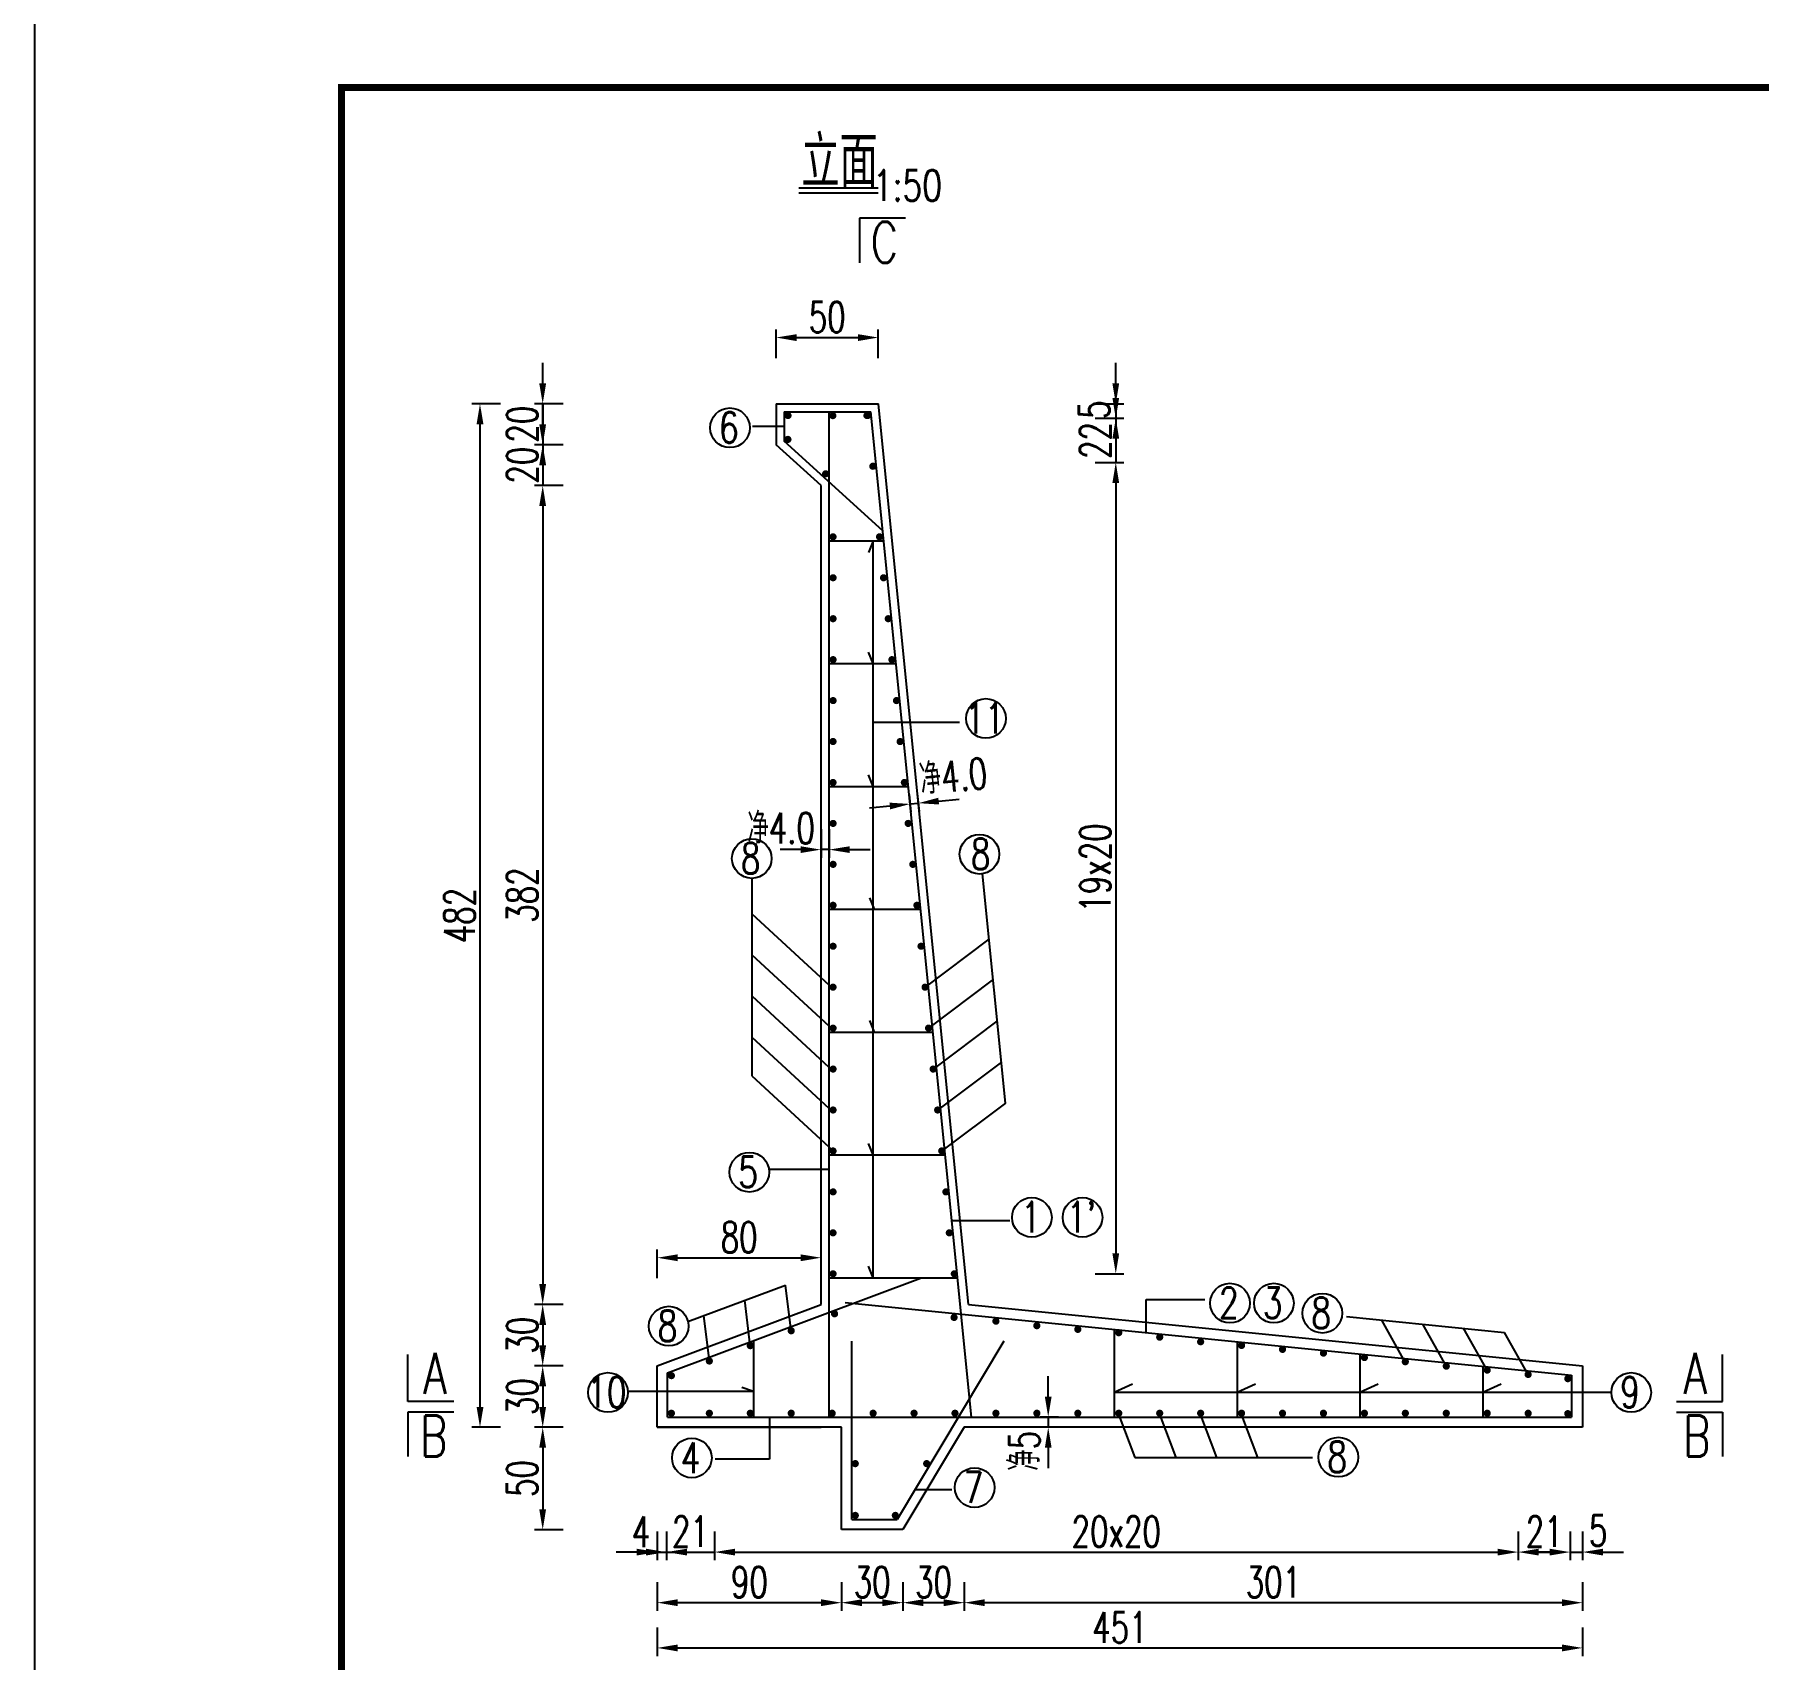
# Model space of a CAD drawing. Header units: millimetres. Extents: x -475 to 1205, y -1212 to 867.
# Drawn here: x -475.2 to -306.7, y -1078.7 to -919.9 of the extents above; entities that cross this region are included whole.
import ezdxf
from ezdxf.enums import TextEntityAlignment as Align

# ---------------------------------------------------------------- set-up
doc = ezdxf.new("R2010")
doc.units = ezdxf.units.MM
doc.header["$LTSCALE"] = 0.25
doc.header["$PDMODE"] = 32
doc.header["$PDSIZE"] = 0.5
for name, color, linetype in [('图框', 7, 'Continuous'), ('文字', 7, 'Continuous'), ('标注', 4, 'Continuous'), ('钢筋', 6, 'Continuous')]:
    doc.layers.add(name, color=color, linetype=linetype)
doc.styles.get("Standard").update_dxf_attribs({"font": 'simplex1.shx', "width": 0.7, "bigfont": 'hztxt.shx'})
doc.styles.add('XGhz', font='simplex1.shx', dxfattribs={"width": 0.8, "bigfont": 'hztxt.shx'})
doc.styles.add('数字', font='simplex1.shx', dxfattribs={"width": 0.8, "bigfont": 'hztxt.shx'})
doc.dimstyles.new('STANDARD-50', dxfattribs={"dimscale": 0, "dimtxt": 3, "dimasz": 2, "dimexe": 0.8, "dimexo": 1, "dimgap": 0.5, "dimtad": 1, "dimdec": 0, "dimlfac": 5, "dimzin": 9, "dimdsep": 46, "dimtxsty": 'Standard', "dimcen": 0.5, "dimclrd": 256, "dimclre": 256, "dimclrt": 7, "dimadec": 0, "dimazin": 2, "dimtfac": 1, "dimtdec": 0, "dimtix": 1, "dimtmove": 2, "dimatfit": 3, "dimfxl": 0, "dimtolj": 1, "dimtzin": 0, "dimlwd": -1, "dimlwe": -1, "dimarcsym": 0})

# ---------------------------------------------------------------- blocks, each defined once
blk = doc.blocks.new('*D618')
at = {"layer": 'Defpoints', "color": 0}
for p in [(-398.32, -1039.42), (-398.32, -1043.99), (-414.32, -1046.1)]:
    blk.add_point(p, dxfattribs=at)
at = {"layer": '标注'}
for p, q in [((-414.32, -1041.42), (-414.32, -1038.62)), ((-398.32, -1041.42), (-398.32, -1038.62)), ((-412.32, -1039.42), (-400.32, -1039.42))]:
    blk.add_line(p, q, dxfattribs=at)
for points in [[(-412.32, -1039.09), (-412.32, -1039.76), (-414.32, -1039.42)], [(-400.32, -1039.09), (-400.32, -1039.76), (-398.32, -1039.42)]]:
    blk.add_solid(points, dxfattribs=at)
at = {"layer": '标注', "color": 7, "insert": (-406.32, -1037.42), "char_height": 3, "attachment_point": 5}
blk.add_mtext('\\A1;80', dxfattribs=at)
blk = doc.blocks.new('*D619')
at = {"layer": 'Defpoints', "color": 0}
for p in [(-414.32, -1068.47), (-396.32, -1068.47), (-396.32, -1073.12)]:
    blk.add_point(p, dxfattribs=at)
at = {"layer": '标注'}
for p, q in [((-414.32, -1071.12), (-414.32, -1073.92)), ((-396.32, -1071.12), (-396.32, -1073.92)), ((-412.32, -1073.12), (-398.32, -1073.12))]:
    blk.add_line(p, q, dxfattribs=at)
for points in [[(-412.32, -1072.79), (-412.32, -1073.46), (-414.32, -1073.12)], [(-398.32, -1072.79), (-398.32, -1073.46), (-396.32, -1073.12)]]:
    blk.add_solid(points, dxfattribs=at)
at = {"layer": '标注', "color": 7, "insert": (-405.32, -1071.12), "char_height": 3, "attachment_point": 5}
blk.add_mtext('\\A1;90', dxfattribs=at)
blk = doc.blocks.new('*D620')
at = {"layer": 'Defpoints', "color": 0}
for p in [(-323.92, -1065.9), (-414.32, -1066.34), (-323.92, -1077.54)]:
    blk.add_point(p, dxfattribs=at)
at = {"layer": '标注'}
for p, q in [((-414.32, -1075.54), (-414.32, -1078.34)), ((-323.92, -1075.54), (-323.92, -1078.34)), ((-412.32, -1077.54), (-325.92, -1077.54))]:
    blk.add_line(p, q, dxfattribs=at)
for points in [[(-412.32, -1077.21), (-412.32, -1077.88), (-414.32, -1077.54)], [(-325.92, -1077.21), (-325.92, -1077.88), (-323.92, -1077.54)]]:
    blk.add_solid(points, dxfattribs=at)
at = {"layer": '标注', "color": 7, "insert": (-369.12, -1075.54), "char_height": 3, "attachment_point": 5}
blk.add_mtext('\\A1;451', dxfattribs=at)
blk = doc.blocks.new('*D621')
at = {"layer": 'Defpoints', "color": 0}
for p in [(-421.39, -1043.99), (-425.51, -1049.99), (-423.87, -1049.99)]:
    blk.add_point(p, dxfattribs=at)
at = {"layer": '标注'}
for p, q in [((-423.51, -1043.99), (-426.31, -1043.99)), ((-425.51, -1045.99), (-425.51, -1047.99)), ((-424.87, -1049.99), (-426.31, -1049.99))]:
    blk.add_line(p, q, dxfattribs=at)
for points in [[(-425.85, -1045.99), (-425.18, -1045.99), (-425.51, -1043.99)], [(-425.85, -1047.99), (-425.18, -1047.99), (-425.51, -1049.99)]]:
    blk.add_solid(points, dxfattribs=at)
at = {"layer": '标注', "color": 7, "insert": (-427.51, -1046.99), "char_height": 3, "attachment_point": 5, "rotation": 90}
blk.add_mtext('\\A1;30', dxfattribs=at)
blk = doc.blocks.new('*D622')
at = {"layer": 'Defpoints', "color": 0}
for p in [(-415.22, -1049.99), (-425.51, -1055.99), (-415.22, -1055.99)]:
    blk.add_point(p, dxfattribs=at)
at = {"layer": '标注'}
for p, q in [((-423.51, -1049.99), (-426.31, -1049.99)), ((-425.51, -1051.99), (-425.51, -1053.99)), ((-423.51, -1055.99), (-426.31, -1055.99))]:
    blk.add_line(p, q, dxfattribs=at)
for points in [[(-425.85, -1051.99), (-425.18, -1051.99), (-425.51, -1049.99)], [(-425.85, -1053.99), (-425.18, -1053.99), (-425.51, -1055.99)]]:
    blk.add_solid(points, dxfattribs=at)
at = {"layer": '标注', "color": 7, "insert": (-427.51, -1052.99), "char_height": 3, "attachment_point": 5, "rotation": 90}
blk.add_mtext('\\A1;30', dxfattribs=at)
blk = doc.blocks.new('*D623')
at = {"layer": 'Defpoints', "color": 0}
for p in [(-415.77, -955.99), (-431.64, -1055.99), (-417.72, -1055.99)]:
    blk.add_point(p, dxfattribs=at)
at = {"layer": '标注'}
for p, q in [((-429.64, -955.99), (-432.44, -955.99)), ((-431.64, -957.99), (-431.64, -1053.99)), ((-429.64, -1055.99), (-432.44, -1055.99))]:
    blk.add_line(p, q, dxfattribs=at)
for points in [[(-431.97, -957.99), (-431.3, -957.99), (-431.64, -955.99)], [(-431.97, -1053.99), (-431.3, -1053.99), (-431.64, -1055.99)]]:
    blk.add_solid(points, dxfattribs=at)
at = {"layer": '标注', "color": 7, "insert": (-433.64, -1005.99), "char_height": 3, "attachment_point": 5, "rotation": 90}
blk.add_mtext('\\A1;482', dxfattribs=at)
blk = doc.blocks.new('*D627')
at = {"layer": 'Defpoints', "color": 0}
for p in [(-420.61, -1055.99), (-425.51, -1065.99), (-415.22, -1065.99)]:
    blk.add_point(p, dxfattribs=at)
at = {"layer": '标注'}
for p, q in [((-423.51, -1055.99), (-426.31, -1055.99)), ((-425.51, -1057.99), (-425.51, -1063.99)), ((-423.51, -1065.99), (-426.31, -1065.99))]:
    blk.add_line(p, q, dxfattribs=at)
for points in [[(-425.85, -1057.99), (-425.18, -1057.99), (-425.51, -1055.99)], [(-425.85, -1063.99), (-425.18, -1063.99), (-425.51, -1065.99)]]:
    blk.add_solid(points, dxfattribs=at)
at = {"layer": '标注', "color": 7, "insert": (-427.51, -1060.99), "char_height": 3, "attachment_point": 5, "rotation": 90}
blk.add_mtext('\\A1;50', dxfattribs=at)
blk = doc.blocks.new('*D628')
at = {"layer": 'Defpoints', "color": 0}
for p in [(-415.22, -963.99), (-425.51, -1043.99), (-415.22, -1043.99)]:
    blk.add_point(p, dxfattribs=at)
at = {"layer": '标注'}
for p, q in [((-423.51, -963.99), (-426.31, -963.99)), ((-425.51, -965.99), (-425.51, -1041.99)), ((-423.51, -1043.99), (-426.31, -1043.99))]:
    blk.add_line(p, q, dxfattribs=at)
for points in [[(-425.85, -965.99), (-425.18, -965.99), (-425.51, -963.99)], [(-425.85, -1041.99), (-425.18, -1041.99), (-425.51, -1043.99)]]:
    blk.add_solid(points, dxfattribs=at)
at = {"layer": '标注', "color": 7, "insert": (-427.51, -1003.99), "char_height": 3, "attachment_point": 5, "rotation": 90}
blk.add_mtext('\\A1;382', dxfattribs=at)
blk = doc.blocks.new('*D629')
at = {"layer": 'Defpoints', "color": 0}
for p in [(-415.77, -959.99), (-425.51, -963.99), (-417.39, -963.99)]:
    blk.add_point(p, dxfattribs=at)
at = {"layer": '标注'}
for p, q in [((-425.51, -957.99), (-425.51, -955.99)), ((-423.51, -959.99), (-426.31, -959.99)), ((-425.51, -959.99), (-425.51, -963.99)), ((-423.51, -963.99), (-426.31, -963.99)), ((-425.51, -965.99), (-425.51, -967.99))]:
    blk.add_line(p, q, dxfattribs=at)
for points in [[(-425.85, -957.99), (-425.18, -957.99), (-425.51, -959.99)], [(-425.85, -965.99), (-425.18, -965.99), (-425.51, -963.99)]]:
    blk.add_solid(points, dxfattribs=at)
at = {"layer": '标注', "color": 7, "insert": (-427.51, -961.99), "char_height": 3, "attachment_point": 5, "rotation": 90}
blk.add_mtext('\\A1;20', dxfattribs=at)
blk = doc.blocks.new('*D630')
at = {"layer": 'Defpoints', "color": 0}
for p in [(-417.72, -955.99), (-425.51, -959.99), (-417.72, -959.99)]:
    blk.add_point(p, dxfattribs=at)
at = {"layer": '标注'}
for p, q in [((-425.51, -953.99), (-425.51, -951.99)), ((-423.51, -955.99), (-426.31, -955.99)), ((-425.51, -955.99), (-425.51, -959.99)), ((-423.51, -959.99), (-426.31, -959.99)), ((-425.51, -961.99), (-425.51, -963.99))]:
    blk.add_line(p, q, dxfattribs=at)
for points in [[(-425.85, -953.99), (-425.18, -953.99), (-425.51, -955.99)], [(-425.85, -961.99), (-425.18, -961.99), (-425.51, -959.99)]]:
    blk.add_solid(points, dxfattribs=at)
at = {"layer": '标注', "color": 7, "insert": (-427.51, -957.99), "char_height": 3, "attachment_point": 5, "rotation": 90}
blk.add_mtext('\\A1;20', dxfattribs=at)
blk = doc.blocks.new('*D633')
at = {"layer": 'Defpoints', "color": 0}
for p in [(-384.32, -1067.07), (-323.92, -1066.6), (-323.92, -1073.12)]:
    blk.add_point(p, dxfattribs=at)
at = {"layer": '标注'}
for p, q in [((-384.32, -1071.12), (-384.32, -1073.92)), ((-323.92, -1071.12), (-323.92, -1073.92)), ((-382.32, -1073.12), (-325.92, -1073.12))]:
    blk.add_line(p, q, dxfattribs=at)
for points in [[(-382.32, -1072.79), (-382.32, -1073.46), (-384.32, -1073.12)], [(-325.92, -1072.79), (-325.92, -1073.46), (-323.92, -1073.12)]]:
    blk.add_solid(points, dxfattribs=at)
at = {"layer": '标注', "color": 7, "insert": (-354.12, -1071.12), "char_height": 3, "attachment_point": 5}
blk.add_mtext('\\A1;301', dxfattribs=at)
blk = doc.blocks.new('*D634')
at = {"layer": 'Defpoints', "color": 0}
for p in [(-376.12, -1055.99), (-374.11, -1054.99), (-374.11, -1055.99)]:
    blk.add_point(p, dxfattribs=at)
at = {"layer": '文字'}
for p, q in [((-376.12, -1052.99), (-376.12, -1050.99)), ((-375.11, -1054.99), (-376.92, -1054.99)), ((-375.11, -1055.99), (-376.92, -1055.99)), ((-376.12, -1054.99), (-376.12, -1055.99)), ((-376.12, -1057.99), (-376.12, -1059.99))]:
    blk.add_line(p, q, dxfattribs=at)
for points in [[(-376.45, -1052.99), (-375.79, -1052.99), (-376.12, -1054.99)], [(-376.45, -1057.99), (-375.79, -1057.99), (-376.12, -1055.99)]]:
    blk.add_solid(points, dxfattribs=at)
at = {"layer": '文字', "color": 7, "insert": (-378.45, -1059.01), "char_height": 3, "attachment_point": 5, "rotation": 90}
blk.add_mtext('\\A1; 净5', dxfattribs=at)
blk = doc.blocks.new('*D635')
at = {"layer": 'Defpoints', "color": 0}
for p in [(-396.32, -1067.03), (-390.32, -1067.03), (-390.32, -1073.12)]:
    blk.add_point(p, dxfattribs=at)
at = {"layer": '标注'}
for p, q in [((-396.32, -1071.12), (-396.32, -1073.92)), ((-390.32, -1071.12), (-390.32, -1073.92)), ((-394.32, -1073.12), (-392.32, -1073.12))]:
    blk.add_line(p, q, dxfattribs=at)
for points in [[(-394.32, -1072.79), (-394.32, -1073.46), (-396.32, -1073.12)], [(-392.32, -1072.79), (-392.32, -1073.46), (-390.32, -1073.12)]]:
    blk.add_solid(points, dxfattribs=at)
at = {"layer": '标注', "color": 7, "insert": (-393.32, -1071.12), "char_height": 3, "attachment_point": 5}
blk.add_mtext('\\A1;30', dxfattribs=at)
blk = doc.blocks.new('*D636')
at = {"layer": 'Defpoints', "color": 0}
for p in [(-390.32, -1067.03), (-384.32, -1067.98), (-384.32, -1073.12)]:
    blk.add_point(p, dxfattribs=at)
at = {"layer": '标注'}
for p, q in [((-390.32, -1071.12), (-390.32, -1073.92)), ((-384.32, -1071.12), (-384.32, -1073.92)), ((-388.32, -1073.12), (-386.32, -1073.12))]:
    blk.add_line(p, q, dxfattribs=at)
for points in [[(-388.32, -1072.79), (-388.32, -1073.46), (-390.32, -1073.12)], [(-386.32, -1072.79), (-386.32, -1073.46), (-384.32, -1073.12)]]:
    blk.add_solid(points, dxfattribs=at)
at = {"layer": '标注', "color": 7, "insert": (-387.32, -1071.12), "char_height": 3, "attachment_point": 5}
blk.add_mtext('\\A1;30', dxfattribs=at)
blk = doc.blocks.new('*D639')
at = {"layer": 'Defpoints', "color": 0}
for p in [(-371.52, -961.72), (-373.98, -1040.99), (-369.52, -1040.99)]:
    blk.add_point(p, dxfattribs=at)
at = {"layer": '标注'}
for p, q in [((-370.52, -961.72), (-368.72, -961.72)), ((-369.52, -963.72), (-369.52, -1038.99)), ((-371.52, -1040.99), (-368.72, -1040.99))]:
    blk.add_line(p, q, dxfattribs=at)
for points in [[(-369.85, -963.72), (-369.19, -963.72), (-369.52, -961.72)], [(-369.85, -1038.99), (-369.19, -1038.99), (-369.52, -1040.99)]]:
    blk.add_solid(points, dxfattribs=at)
at = {"layer": '标注', "color": 7, "insert": (-371.52, -1001.35), "char_height": 3, "attachment_point": 5, "rotation": 90}
blk.add_mtext('\\A1;19x20', dxfattribs=at)
blk = doc.blocks.new('*D640')
at = {"layer": 'Defpoints', "color": 0}
for p in [(-408.73, -1064.74), (-330.2, -1064.74), (-330.2, -1068.18)]:
    blk.add_point(p, dxfattribs=at)
at = {"layer": '标注'}
for p, q in [((-408.73, -1066.18), (-408.73, -1068.98)), ((-330.2, -1066.18), (-330.2, -1068.98)), ((-406.73, -1068.18), (-332.2, -1068.18))]:
    blk.add_line(p, q, dxfattribs=at)
for points in [[(-406.73, -1067.85), (-406.73, -1068.51), (-408.73, -1068.18)], [(-332.2, -1067.85), (-332.2, -1068.51), (-330.2, -1068.18)]]:
    blk.add_solid(points, dxfattribs=at)
at = {"layer": '标注', "color": 7, "insert": (-369.47, -1066.18), "char_height": 3, "attachment_point": 5}
blk.add_mtext('\\A1;20x20', dxfattribs=at)
blk = doc.blocks.new('*D641')
at = {"layer": 'Defpoints', "color": 0}
for p in [(-330.2, -1064.74), (-325.13, -1064.74), (-325.13, -1068.18)]:
    blk.add_point(p, dxfattribs=at)
at = {"layer": '标注'}
for p, q in [((-330.2, -1066.18), (-330.2, -1068.98)), ((-325.13, -1066.18), (-325.13, -1068.98)), ((-328.2, -1068.18), (-327.13, -1068.18))]:
    blk.add_line(p, q, dxfattribs=at)
for points in [[(-328.2, -1067.85), (-328.2, -1068.51), (-330.2, -1068.18)], [(-327.13, -1067.85), (-327.13, -1068.51), (-325.13, -1068.18)]]:
    blk.add_solid(points, dxfattribs=at)
at = {"layer": '标注', "color": 7, "insert": (-327.66, -1066.18), "char_height": 3, "attachment_point": 5}
blk.add_mtext('\\A1;21', dxfattribs=at)
blk = doc.blocks.new('*D642')
at = {"layer": 'Defpoints', "color": 0}
for p in [(-325.13, -1064.74), (-323.92, -1064.74), (-323.92, -1068.18)]:
    blk.add_point(p, dxfattribs=at)
at = {"layer": '标注'}
for p, q in [((-325.13, -1066.18), (-325.13, -1068.98)), ((-323.92, -1066.18), (-323.92, -1068.98)), ((-327.13, -1068.18), (-329.13, -1068.18)), ((-325.13, -1068.18), (-323.92, -1068.18)), ((-321.92, -1068.18), (-319.92, -1068.18))]:
    blk.add_line(p, q, dxfattribs=at)
for points in [[(-327.13, -1067.85), (-327.13, -1068.51), (-325.13, -1068.18)], [(-321.92, -1067.85), (-321.92, -1068.51), (-323.92, -1068.18)]]:
    blk.add_solid(points, dxfattribs=at)
at = {"layer": '标注', "color": 7, "insert": (-322.39, -1066.08), "char_height": 3, "attachment_point": 5}
blk.add_mtext('\\A1;5', dxfattribs=at)
blk = doc.blocks.new('*D643')
at = {"layer": 'Defpoints', "color": 0}
for p in [(-413.42, -1064.74), (-408.73, -1064.74), (-408.73, -1068.18)]:
    blk.add_point(p, dxfattribs=at)
at = {"layer": '标注'}
for p, q in [((-413.42, -1066.18), (-413.42, -1068.98)), ((-408.73, -1066.18), (-408.73, -1068.98)), ((-415.42, -1068.18), (-417.42, -1068.18)), ((-413.42, -1068.18), (-408.73, -1068.18)), ((-406.73, -1068.18), (-404.73, -1068.18))]:
    blk.add_line(p, q, dxfattribs=at)
for points in [[(-415.42, -1067.85), (-415.42, -1068.51), (-413.42, -1068.18)], [(-406.73, -1067.85), (-406.73, -1068.51), (-408.73, -1068.18)]]:
    blk.add_solid(points, dxfattribs=at)
at = {"layer": '标注', "color": 7, "insert": (-411.08, -1066.18), "char_height": 3, "attachment_point": 5}
blk.add_mtext('\\A1;21', dxfattribs=at)
blk = doc.blocks.new('*D644')
at = {"layer": 'Defpoints', "color": 0}
for p in [(-414.32, -1064.74), (-413.42, -1064.74), (-413.42, -1068.18)]:
    blk.add_point(p, dxfattribs=at)
at = {"layer": '标注'}
for p, q in [((-414.32, -1066.18), (-414.32, -1068.98)), ((-413.42, -1066.18), (-413.42, -1068.98)), ((-416.32, -1068.18), (-418.32, -1068.18)), ((-414.32, -1068.18), (-413.42, -1068.18)), ((-411.42, -1068.18), (-409.42, -1068.18))]:
    blk.add_line(p, q, dxfattribs=at)
for points in [[(-416.32, -1067.85), (-416.32, -1068.51), (-414.32, -1068.18)], [(-411.42, -1067.85), (-411.42, -1068.51), (-413.42, -1068.18)]]:
    blk.add_solid(points, dxfattribs=at)
at = {"layer": '标注', "color": 7, "insert": (-415.91, -1066.19), "char_height": 3, "attachment_point": 5}
blk.add_mtext('\\A1;4', dxfattribs=at)
blk = doc.blocks.new('*D654')
at = {"layer": 'Defpoints', "color": 0}
for p in [(-392.72, -949.52), (-392.72, -953.08), (-402.71, -954.18)]:
    blk.add_point(p, dxfattribs=at)
at = {"layer": '标注'}
for p, q in [((-402.71, -951.52), (-402.71, -948.72)), ((-400.71, -949.52), (-394.72, -949.52)), ((-392.72, -951.52), (-392.72, -948.72))]:
    blk.add_line(p, q, dxfattribs=at)
for points in [[(-400.71, -949.19), (-400.71, -949.86), (-402.71, -949.52)], [(-394.72, -949.19), (-394.72, -949.86), (-392.72, -949.52)]]:
    blk.add_solid(points, dxfattribs=at)
at = {"layer": '标注', "color": 7, "insert": (-397.71, -947.52), "char_height": 3, "attachment_point": 5}
blk.add_mtext('\\A1;50', dxfattribs=at)
blk = doc.blocks.new('*D655')
at = {"layer": 'Defpoints', "color": 0}
for p in [(-376.36, -955.99), (-395.15, -957.41), (-369.52, -957.41)]:
    blk.add_point(p, dxfattribs=at)
at = {"layer": '标注'}
for p, q in [((-369.52, -953.99), (-369.52, -951.99)), ((-371.52, -955.99), (-368.72, -955.99)), ((-369.52, -955.99), (-369.52, -957.41)), ((-371.52, -957.41), (-368.72, -957.41)), ((-369.52, -959.41), (-369.52, -961.41))]:
    blk.add_line(p, q, dxfattribs=at)
for points in [[(-369.85, -953.99), (-369.19, -953.99), (-369.52, -955.99)], [(-369.85, -959.41), (-369.19, -959.41), (-369.52, -957.41)]]:
    blk.add_solid(points, dxfattribs=at)
at = {"layer": '标注', "color": 7, "insert": (-371.62, -956.57), "char_height": 3, "attachment_point": 5, "rotation": 90}
blk.add_mtext('\\A1;5', dxfattribs=at)
blk = doc.blocks.new('*D656')
at = {"layer": 'Defpoints', "color": 0}
for p in [(-398.32, -993.38), (-397.52, -993.38), (-398.32, -999.55)]:
    blk.add_point(p, dxfattribs=at)
at = {"layer": '标注'}
for p, q in [((-398.32, -997.55), (-398.32, -1000.35)), ((-397.52, -997.55), (-397.52, -1000.35)), ((-400.32, -999.55), (-402.32, -999.55)), ((-397.52, -999.55), (-398.32, -999.55)), ((-395.52, -999.55), (-393.52, -999.55))]:
    blk.add_line(p, q, dxfattribs=at)
for points in [[(-400.32, -999.22), (-400.32, -999.88), (-398.32, -999.55)], [(-395.52, -999.22), (-395.52, -999.88), (-397.52, -999.55)]]:
    blk.add_solid(points, dxfattribs=at)
at = {"layer": '标注', "color": 7, "insert": (-402.22, -997.45), "char_height": 3, "attachment_point": 5}
blk.add_mtext('\\A1;净4.0', dxfattribs=at)
blk = doc.blocks.new('*D657')
at = {"layer": 'Defpoints', "color": 0}
for p in [(-389.8, -993.15), (-389.01, -993.07), (-388.81, -995.01)]:
    blk.add_point(p, dxfattribs=at)
at = {"layer": '标注'}
for p, q in [((-391.6, -995.29), (-393.59, -995.49)), ((-389.71, -994.15), (-389.53, -995.89)), ((-389.61, -995.09), (-388.81, -995.01)), ((-388.91, -994.07), (-388.74, -995.81)), ((-386.82, -994.81), (-384.83, -994.61))]:
    blk.add_line(p, q, dxfattribs=at)
for points in [[(-391.63, -994.96), (-391.57, -995.62), (-389.61, -995.09)], [(-386.86, -994.48), (-386.79, -995.14), (-388.81, -995.01)]]:
    blk.add_solid(points, dxfattribs=at)
at = {"layer": '标注', "color": 7, "insert": (-385.39, -992.37), "char_height": 3, "attachment_point": 5, "rotation": 5.7106}
blk.add_mtext('\\A1;净4.0', dxfattribs=at)
blk = doc.blocks.new('*D662')
at = {"layer": 'Defpoints', "color": 0}
for p in [(-371.52, -957.41), (-392.95, -961.72), (-369.52, -961.72)]:
    blk.add_point(p, dxfattribs=at)
at = {"layer": '标注'}
for p, q in [((-369.52, -955.41), (-369.52, -953.41)), ((-370.52, -957.41), (-368.72, -957.41)), ((-369.52, -957.41), (-369.52, -961.72)), ((-371.52, -961.72), (-368.72, -961.72)), ((-369.52, -963.72), (-369.52, -965.72))]:
    blk.add_line(p, q, dxfattribs=at)
for points in [[(-369.85, -955.41), (-369.19, -955.41), (-369.52, -957.41)], [(-369.85, -963.72), (-369.19, -963.72), (-369.52, -961.72)]]:
    blk.add_solid(points, dxfattribs=at)
at = {"layer": '标注', "color": 7, "insert": (-371.52, -959.57), "char_height": 3, "attachment_point": 5, "rotation": 90}
blk.add_mtext('\\A1;22', dxfattribs=at)
blk = doc.blocks.new('123')
at = {"layer": '图框', "color": 2}
blk.add_lwpolyline([(370.03, 635.68), (370.03, 932.68), (-49.97, 932.68), (-49.97, 635.68)], close=True, dxfattribs=at)

msp = doc.modelspace()

# ---------------------------------------------------------------- linework, layer by layer
for p, q in [((-402.712, -955.988), (-392.717, -955.988)), ((-402.712, -955.988), (-402.712, -959.988)), ((-383.917, -1043.989), (-392.717, -955.988)), ((-398.319, -963.988), (-402.712, -959.988)), ((-398.319, -1043.988), (-398.319, -963.988)), ((-414.319, -1049.988), (-398.319, -1043.988)), ((-383.92, -1043.988), (-323.92, -1049.988)), ((-414.319, -1055.988), (-414.319, -1049.988)), ((-323.92, -1049.988), (-323.92, -1055.988)), ((-396.319, -1055.988), (-414.319, -1055.988)), ((-414.319, -1055.988), (-398.319, -1055.988)), ((-396.319, -1065.988), (-396.319, -1055.988)), ((-384.319, -1055.988), (-390.319, -1065.988)), ((-323.92, -1055.988), (-384.319, -1055.988)), ((-390.319, -1065.988), (-396.319, -1065.988))]:
    msp.add_line(p, q)
at = {"const_width": 0.7}
msp.add_lwpolyline([(-65.166, -925.085), (-445.166, -925.085), (-445.166, -1202.085), (-65.166, -1202.085), (-65.166, -925.085)], dxfattribs=at)
at = {"layer": '文字'}
for p, q in [((-403.359, -1054.988), (-403.359, -1059.091)), ((-403.359, -1059.091), (-408.646, -1059.091))]:
    msp.add_line(p, q, dxfattribs=at)
at = {"layer": '标注'}
for p, q in [((-400.502, -935.391), (-392.744, -935.391)), ((-394.56, -937.862), (-394.56, -942.207)), ((-390.062, -937.862), (-394.56, -937.862)), ((-401.912, -958.212), (-405.014, -958.212)), ((-393.22, -969.378), (-393.673, -970.506)), ((-393.22, -1041.378), (-393.22, -969.378)), ((-393.22, -981.378), (-393.673, -980.25)), ((-393.22, -987.104), (-384.799, -987.104)), ((-393.22, -993.378), (-393.673, -992.25)), ((-380.295, -1024.31), (-382.535, -1001.907)), ((-405.085, -1002.354), (-405.085, -1021.652)), ((-393.088, -1005.378), (-393.541, -1004.25)), ((-405.085, -1005.811), (-397.143, -1013.147)), ((-381.924, -1008.313), (-388.15, -1012.988)), ((-405.085, -1009.827), (-397.143, -1017.164)), ((-381.59, -1012.313), (-387.815, -1016.988)), ((-405.085, -1013.844), (-397.143, -1021.18)), ((-393.087, -1017.378), (-393.54, -1016.25)), ((-381.139, -1016.313), (-387.364, -1020.988)), ((-405.085, -1017.86), (-397.143, -1025.197)), ((-380.697, -1020.313), (-386.923, -1024.988)), ((-405.085, -1021.652), (-397.143, -1028.988)), ((-380.295, -1024.31), (-386.525, -1028.988)), ((-393.22, -1029.378), (-393.673, -1028.25)), ((-397.519, -1030.799), (-403.401, -1030.799)), ((-385.543, -1035.773), (-379.868, -1035.773)), ((-393.22, -1041.378), (-393.673, -1040.25)), ((-411.321, -1045.636), (-401.777, -1042.11)), ((-401.23, -1046.557), (-401.777, -1042.11)), ((-405.23, -1048.009), (-405.777, -1043.567)), ((-366.546, -1043.513), (-360.808, -1043.513)), ((-366.546, -1046.731), (-366.546, -1043.513)), ((-409.23, -1049.512), (-409.777, -1045.069)), ((-346.976, -1045.177), (-331.537, -1046.721)), ((-341.23, -1049.62), (-343.537, -1045.513)), ((-337.23, -1049.983), (-339.51, -1045.923)), ((-333.23, -1050.417), (-335.537, -1046.31)), ((-329.23, -1050.828), (-331.537, -1046.721)), ((-438.686, -1053.472), (-438.686, -1048.865)), ((-310.232, -1053.472), (-310.232, -1048.865)), ((-404.921, -1052.501), (-417.196, -1052.501)), ((-404.921, -1052.501), (-406.046, -1052.101)), ((-369.673, -1052.55), (-367.874, -1051.754)), ((-369.673, -1052.55), (-321.125, -1052.55)), ((-357.673, -1052.55), (-355.874, -1051.754)), ((-345.673, -1052.55), (-343.874, -1051.754)), ((-333.673, -1052.55), (-331.874, -1051.754)), ((-434.189, -1053.472), (-438.686, -1053.472)), ((-314.729, -1053.472), (-310.232, -1053.472)), ((-438.686, -1054.502), (-438.686, -1058.836)), ((-434.189, -1054.502), (-438.686, -1054.502)), ((-369.229, -1054.788), (-367.665, -1058.941)), ((-365.229, -1054.788), (-363.665, -1058.941)), ((-361.229, -1054.788), (-359.665, -1058.941)), ((-357.231, -1054.788), (-355.667, -1058.941)), ((-314.729, -1054.502), (-310.232, -1054.502)), ((-310.232, -1054.502), (-310.232, -1058.836)), ((-367.665, -1058.941), (-350.304, -1058.941)), ((-389.137, -1062.074), (-385.549, -1062.074))]:
    msp.add_line(p, q, dxfattribs=at)
for centre in [(-407.216, -958.333), (-382.206, -986.736), (-405.085, -1000.418), (-382.841, -999.995), (-405.319, -1031.065), (-377.719, -1035.476), (-372.767, -1035.476), (-358.361, -1043.852), (-354.074, -1043.852), (-413.199, -1046.104), (-349.338, -1044.844), (-419.132, -1052.584), (-319.16, -1052.584), (-410.938, -1058.985), (-347.774, -1058.898), (-383.309, -1061.878)]:
    msp.add_circle(centre, 1.936, dxfattribs=at)
at = {"layer": '钢筋'}
for p, q in [((-400.502, -934.891), (-392.744, -934.891)), ((-401.912, -956.788), (-393.441, -956.788)), ((-401.912, -956.788), (-401.912, -959.635)), ((-397.519, -1054.988), (-397.519, -956.788)), ((-383.621, -1054.988), (-393.441, -956.788)), ((-392.279, -968.407), (-401.912, -959.635)), ((-397.519, -969.378), (-392.182, -969.378)), ((-397.519, -981.378), (-390.982, -981.378)), ((-397.519, -993.378), (-389.782, -993.378)), ((-397.519, -1005.378), (-388.582, -1005.378)), ((-397.519, -1017.378), (-387.382, -1017.378)), ((-397.519, -1029.378), (-386.182, -1029.378)), ((-413.319, -1050.681), (-388.605, -1041.414)), ((-397.519, -1041.378), (-384.982, -1041.378)), ((-395.959, -1043.789), (-324.98, -1050.887)), ((-404.921, -1047.532), (-404.921, -1054.988)), ((-395.319, -1064.988), (-395.319, -1047.588)), ((-380.446, -1047.588), (-390.886, -1064.988)), ((-369.673, -1046.418), (-369.673, -1054.988)), ((-357.673, -1047.618), (-357.673, -1054.988)), ((-345.673, -1048.818), (-345.673, -1054.988)), ((-413.319, -1054.988), (-413.319, -1050.681)), ((-333.673, -1050.018), (-333.673, -1054.988)), ((-324.98, -1050.887), (-324.98, -1054.988)), ((-413.319, -1054.988), (-324.98, -1054.988)), ((-395.319, -1064.988), (-390.886, -1064.988))]:
    msp.add_line(p, q, dxfattribs=at)
at = {"layer": '钢筋', "const_width": 0.35}
for points in [[(-401.37, -957.137, -1), (-401.72, -957.137, -1)], [(-396.987, -957.148, -1), (-397.337, -957.148, -1)], [(-393.657, -957.137, -1), (-394.007, -957.137, -1)], [(-393.587, -957.137, -1), (-393.937, -957.137, -1)], [(-401.376, -959.469, -1), (-401.726, -959.469, -1)], [(-393.08, -962.094, -1), (-393.43, -962.094, -1)], [(-397.694, -962.831, -1), (-398.044, -962.831, -1)], [(-396.968, -968.988, -1), (-397.318, -968.988, -1)], [(-392.43, -968.988, -1), (-392.78, -968.988, -1)], [(-396.968, -972.988, -1), (-397.318, -972.988, -1)], [(-392.033, -972.988, -1), (-392.383, -972.988, -1)], [(-396.968, -976.988, -1), (-397.318, -976.988, -1)], [(-391.575, -976.988, -1), (-391.925, -976.988, -1)], [(-396.968, -980.988, -1), (-397.318, -980.988, -1)], [(-391.215, -980.988, -1), (-391.565, -980.988, -1)], [(-396.968, -984.988, -1), (-397.318, -984.988, -1)], [(-390.768, -984.988, -1), (-391.118, -984.988, -1)], [(-396.968, -988.988, -1), (-397.318, -988.988, -1)], [(-390.412, -988.988, -1), (-390.762, -988.988, -1)], [(-396.968, -992.988, -1), (-397.318, -992.988, -1)], [(-389.999, -992.988, -1), (-390.349, -992.988, -1)], [(-396.968, -996.988, -1), (-397.318, -996.988, -1)], [(-389.63, -996.988, -1), (-389.98, -996.988, -1)], [(-396.968, -1000.988, -1), (-397.318, -1000.988, -1)], [(-389.175, -1000.988, -1), (-389.525, -1000.988, -1)], [(-396.968, -1004.988, -1), (-397.318, -1004.988, -1)], [(-388.774, -1004.988, -1), (-389.124, -1004.988, -1)], [(-396.968, -1008.988, -1), (-397.318, -1008.988, -1)], [(-388.372, -1008.988, -1), (-388.722, -1008.988, -1)], [(-396.968, -1012.988, -1), (-397.318, -1012.988, -1)], [(-387.975, -1012.988, -1), (-388.325, -1012.988, -1)], [(-396.968, -1016.988, -1), (-397.318, -1016.988, -1)], [(-387.64, -1016.988, -1), (-387.99, -1016.988, -1)], [(-396.968, -1020.988, -1), (-397.318, -1020.988, -1)], [(-387.189, -1020.988, -1), (-387.539, -1020.988, -1)], [(-396.968, -1024.988, -1), (-397.318, -1024.988, -1)], [(-386.748, -1024.988, -1), (-387.098, -1024.988, -1)], [(-396.968, -1028.988, -1), (-397.318, -1028.988, -1)], [(-386.35, -1028.988, -1), (-386.7, -1028.988, -1)], [(-396.968, -1032.988, -1), (-397.318, -1032.988, -1)], [(-385.945, -1032.988, -1), (-386.295, -1032.988, -1)], [(-396.968, -1036.988, -1), (-397.318, -1036.988, -1)], [(-385.611, -1036.988, -1), (-385.961, -1036.988, -1)], [(-396.968, -1040.988, -1), (-397.318, -1040.988, -1)], [(-385.121, -1040.988, -1), (-385.471, -1040.988, -1)], [(-397.171, -1044.898, 1), (-396.821, -1044.898, 1)], [(-385.494, -1045.255, 1), (-385.144, -1045.255, 1)], [(-381.405, -1045.621, 1), (-381.055, -1045.621, 1)], [(-377.405, -1046.061, 1), (-377.055, -1046.061, 1)], [(-405.055, -1048.009, -1), (-405.405, -1048.009, -1)], [(-401.055, -1046.557, -1), (-401.405, -1046.557, -1)], [(-373.405, -1046.419, 1), (-373.055, -1046.419, 1)], [(-369.405, -1046.746, 1), (-369.055, -1046.746, 1)], [(-365.405, -1047.182, 1), (-365.055, -1047.182, 1)], [(-361.405, -1047.63, 1), (-361.055, -1047.63, 1)], [(-357.405, -1047.989, 1), (-357.055, -1047.989, 1)], [(-409.055, -1049.512, -1), (-409.405, -1049.512, -1)], [(-353.405, -1048.376, 1), (-353.055, -1048.376, 1)], [(-349.405, -1048.739, 1), (-349.055, -1048.739, 1)], [(-345.405, -1049.174, 1), (-345.055, -1049.174, 1)], [(-341.405, -1049.584, 1), (-341.055, -1049.584, 1)], [(-412.764, -1050.939, -1), (-413.114, -1050.939, -1)], [(-337.405, -1050.013, 1), (-337.055, -1050.013, 1)], [(-333.405, -1050.399, 1), (-333.055, -1050.399, 1)], [(-329.405, -1050.828, 1), (-329.055, -1050.828, 1)], [(-325.535, -1051.237, 1), (-325.185, -1051.237, 1)], [(-412.764, -1054.613, -1), (-413.114, -1054.613, -1)], [(-409.404, -1054.613, 1), (-409.054, -1054.613, 1)], [(-405.404, -1054.613, 1), (-405.054, -1054.613, 1)], [(-401.404, -1054.613, 1), (-401.054, -1054.613, 1)], [(-397.404, -1054.613, 1), (-397.054, -1054.613, 1)], [(-393.404, -1054.613, 1), (-393.054, -1054.613, 1)], [(-389.404, -1054.613, 1), (-389.054, -1054.613, 1)], [(-385.404, -1054.613, 1), (-385.054, -1054.613, 1)], [(-381.404, -1054.613, 1), (-381.054, -1054.613, 1)], [(-377.404, -1054.613, 1), (-377.054, -1054.613, 1)], [(-373.404, -1054.613, 1), (-373.054, -1054.613, 1)], [(-369.404, -1054.613, 1), (-369.054, -1054.613, 1)], [(-365.404, -1054.613, 1), (-365.054, -1054.613, 1)], [(-361.404, -1054.613, 1), (-361.054, -1054.613, 1)], [(-357.404, -1054.613, 1), (-357.054, -1054.613, 1)], [(-353.404, -1054.613, 1), (-353.054, -1054.613, 1)], [(-349.404, -1054.613, 1), (-349.054, -1054.613, 1)], [(-345.404, -1054.613, 1), (-345.054, -1054.613, 1)], [(-341.404, -1054.613, 1), (-341.054, -1054.613, 1)], [(-337.404, -1054.613, 1), (-337.054, -1054.613, 1)], [(-333.404, -1054.613, 1), (-333.054, -1054.613, 1)], [(-329.404, -1054.613, 1), (-329.054, -1054.613, 1)], [(-325.535, -1054.652, 1), (-325.185, -1054.652, 1)], [(-394.796, -1059.537, -1), (-395.146, -1059.537, -1)], [(-387.822, -1059.537, -1), (-388.172, -1059.537, -1)], [(-394.796, -1064.594, -1), (-395.146, -1064.594, -1)], [(-390.882, -1064.594, -1), (-391.232, -1064.594, -1)]]:
    msp.add_lwpolyline(points, format="xyb", close=True, dxfattribs=at)

# ---------------------------------------------------------------- block references
at = {"layer": '标注'}
msp.add_blockref('123', (-425.191, -1847.766), dxfattribs=at)

# ---------------------------------------------------------------- texts
at = {"layer": '文字', "width": 0.75}
for s, height, style, p in [('立面', 5, 'XGhz', (-396.508, -932.074)), ('1:50', 3, '数字', (-389.877, -934.665)), ('C', 4, 'XGhz', (-392.126, -940.204)), ('6', 3, '数字', (-407.329, -958.306)), ('11', 3, '数字', (-382.319, -986.709)), ('8', 3, '数字', (-382.728, -999.969)), ('8', 3, '数字', (-405.198, -1000.391)), ('5', 3, '数字', (-405.432, -1031.038)), ('1', 3, '数字', (-377.833, -1035.449)), ("1'", 3, '数字', (-372.88, -1035.449)), ('2', 3, '数字', (-358.475, -1043.825)), ('3', 3, '数字', (-354.188, -1043.825)), ('8', 3, '数字', (-349.451, -1044.817)), ('8', 3, '数字', (-413.313, -1046.078)), ('A', 4, 'XGhz', (-436.021, -1050.723)), ('A', 4, 'XGhz', (-312.897, -1050.723)), ('10', 3, '数字', (-419.245, -1052.558)), ('9', 3, '数字', (-319.274, -1052.558)), ('B', 4, 'XGhz', (-436.165, -1056.844)), ('B', 4, 'XGhz', (-312.753, -1056.844)), ('4', 3, '数字', (-411.052, -1058.959)), ('8', 3, '数字', (-347.888, -1058.871)), ('7', 3, '数字', (-383.422, -1061.852))]:
    msp.add_text(s, height=height, dxfattribs=dict(at, style=style)).set_placement(p, align=Align.MIDDLE)

# ---------------------------------------------------------------- dimensions: what is measured, and where the dimension line sits
at = {"layer": '文字'}
dim = msp.add_linear_dim(base=(-376.119, -1055.988), p1=(-374.107, -1054.988), p2=(-374.107, -1055.988), angle=90, text=' 净5', dimstyle='STANDARD-50', override={"dimscale": 1}, dxfattribs=at)
dim.commit()
dim.dimension.update_dxf_attribs({"geometry": '*D634', "text_midpoint": (-378.449, -1059.014), "dimtype": 160})
at = {"layer": '标注'}
for base, p1, p2, picture, middle in [((-392.717, -949.522), (-402.712, -954.176), (-392.717, -953.081), '*D654', (-397.714, -947.522)), ((-398.319, -1039.422), (-414.319, -1046.102), (-398.319, -1043.988), '*D618', (-406.319, -1037.422)), ((-390.319, -1073.122), (-396.319, -1067.026), (-390.319, -1067.026), '*D635', (-393.319, -1071.122)), ((-384.319, -1073.122), (-390.319, -1067.026), (-384.319, -1067.976), '*D636', (-387.319, -1071.122)), ((-396.319, -1073.122), (-414.319, -1068.467), (-396.319, -1068.467), '*D619', (-405.319, -1071.122))]:
    dim = msp.add_linear_dim(base=base, p1=p1, p2=p2, dimstyle='STANDARD-50', override={"dimscale": 1}, dxfattribs=at)
    dim.commit()
    dim.dimension.update_dxf_attribs({"geometry": picture, "text_midpoint": middle})
for base, p1, p2, picture, middle in [((-425.512, -959.988), (-417.717, -955.988), (-417.717, -959.988), '*D630', (-427.512, -957.988)), ((-425.512, -963.988), (-415.773, -959.988), (-417.389, -963.988), '*D629', (-427.512, -961.988)), ((-425.512, -1049.988), (-421.389, -1043.988), (-423.874, -1049.988), '*D621', (-427.512, -1046.988)), ((-425.512, -1055.988), (-415.217, -1049.988), (-415.217, -1055.988), '*D622', (-427.512, -1052.988)), ((-425.512, -1065.988), (-420.614, -1055.988), (-415.217, -1065.988), '*D627', (-427.512, -1060.988))]:
    dim = msp.add_linear_dim(base=base, p1=p1, p2=p2, angle=90, dimstyle='STANDARD-50', override={"dimscale": 1}, dxfattribs=at)
    dim.commit()
    dim.dimension.update_dxf_attribs({"geometry": picture, "text_midpoint": middle})
at = {"layer": '标注', "color": 8}
dim = msp.add_linear_dim(base=(-369.521, -957.41), p1=(-376.363, -955.988), p2=(-395.15, -957.41), angle=90, text='5', dimstyle='STANDARD-50', override={"dimscale": 1}, dxfattribs=at)
dim.commit()
dim.dimension.update_dxf_attribs({"geometry": '*D655', "text_midpoint": (-371.621, -956.57), "dimtype": 160})
dim = msp.add_linear_dim(base=(-369.521, -961.721), p1=(-371.521, -957.41), p2=(-392.948, -961.721), angle=90, dimstyle='STANDARD-50', override={"dimscale": 1}, dxfattribs=at)
dim.commit()
dim.dimension.update_dxf_attribs({"geometry": '*D662', "text_midpoint": (-371.521, -959.565)})
at = {"layer": '标注'}
for base, p1, p2, text, picture, middle in [((-431.637, -1055.988), (-415.773, -955.988), (-417.717, -1055.988), '482', '*D623', (-433.637, -1005.988)), ((-425.512, -1043.988), (-415.217, -963.988), (-415.217, -1043.988), '382', '*D628', (-427.512, -1003.988))]:
    dim = msp.add_linear_dim(base=base, p1=p1, p2=p2, angle=90, text=text, dimstyle='STANDARD-50', override={"dimscale": 1}, dxfattribs=at)
    dim.commit()
    dim.dimension.update_dxf_attribs({"geometry": picture, "text_midpoint": middle})
at = {"layer": '标注', "color": 8}
dim = msp.add_linear_dim(base=(-369.521, -1040.988), p1=(-371.521, -961.721), p2=(-373.981, -1040.988), angle=90, text='19x20', dimstyle='STANDARD-50', override={"dimscale": 1}, dxfattribs=at)
dim.commit()
dim.dimension.update_dxf_attribs({"geometry": '*D639', "text_midpoint": (-371.521, -1001.354)})
at = {"layer": '标注'}
dim = msp.add_linear_dim(base=(-388.815, -995.012), p1=(-389.805, -993.153), p2=(-389.009, -993.073), angle=5.71059, text='净4.0', dimstyle='STANDARD-50', override={"dimscale": 1}, dxfattribs=at)
dim.commit()
dim.dimension.update_dxf_attribs({"geometry": '*D657', "text_midpoint": (-385.394, -992.374), "dimtype": 161})
for base, p1, p2, text, picture, middle in [((-398.319, -999.55), (-397.519, -993.378), (-398.319, -993.378), '净4.0', '*D656', (-402.223, -997.45)), ((-323.92, -1068.18), (-325.125, -1064.737), (-323.92, -1064.737), '5', '*D642', (-322.393, -1066.079))]:
    dim = msp.add_linear_dim(base=base, p1=p1, p2=p2, text=text, dimstyle='STANDARD-50', override={"dimscale": 1}, dxfattribs=at)
    dim.commit()
    dim.dimension.update_dxf_attribs({"geometry": picture, "text_midpoint": middle, "dimtype": 160})
dim = msp.add_linear_dim(base=(-413.425, -1068.18), p1=(-414.319, -1064.737), p2=(-413.425, -1064.737), dimstyle='STANDARD-50', override={"dimscale": 1}, dxfattribs=at)
dim.commit()
dim.dimension.update_dxf_attribs({"geometry": '*D644', "text_midpoint": (-415.905, -1066.189), "dimtype": 160})
for base, p1, p2, text, picture, middle in [((-408.731, -1068.18), (-413.425, -1064.737), (-408.731, -1064.737), '21', '*D643', (-411.078, -1066.18)), ((-330.201, -1068.18), (-408.731, -1064.737), (-330.201, -1064.737), '20x20', '*D640', (-369.466, -1066.18)), ((-325.125, -1068.18), (-330.201, -1064.737), (-325.125, -1064.737), '21', '*D641', (-327.663, -1066.18)), ((-323.92, -1077.543), (-414.319, -1066.336), (-323.92, -1065.896), '451', '*D620', (-369.12, -1075.543)), ((-323.92, -1073.122), (-384.319, -1067.065), (-323.92, -1066.604), '301', '*D633', (-354.12, -1071.122))]:
    dim = msp.add_linear_dim(base=base, p1=p1, p2=p2, text=text, dimstyle='STANDARD-50', override={"dimscale": 1}, dxfattribs=at)
    dim.commit()
    dim.dimension.update_dxf_attribs({"geometry": picture, "text_midpoint": middle})

doc.saveas('drawing.dxf')
